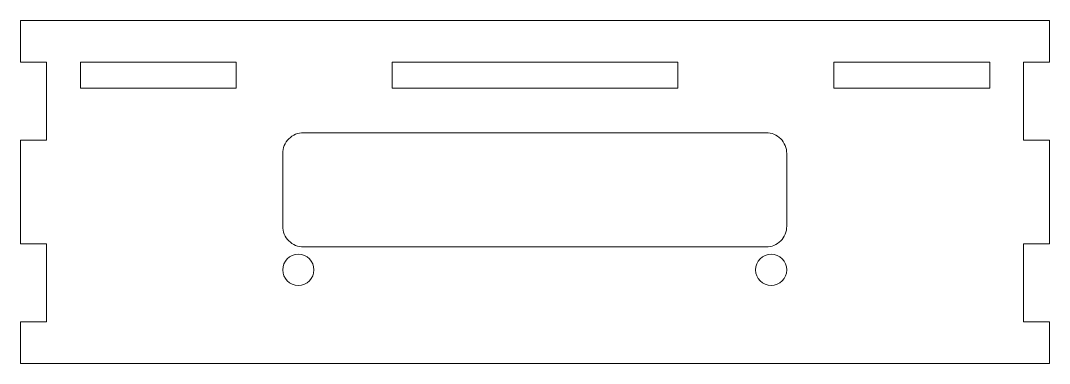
# Model space of a CAD drawing. Header units: millimetres. Extents: x -99 to 99, y -33 to 33.
import ezdxf

# ---------------------------------------------------------------- set-up
doc = ezdxf.new("R2010")
doc.units = ezdxf.units.MM

msp = doc.modelspace()

# ---------------------------------------------------------------- linework, layer by layer
at = {"color": 1, "lineweight": 5, "true_color": 0xff0000, "flags": 128}
for points in [[(-98.95, -33.38), (99.05, -33.38), (99.05, -25.38), (94.05, -25.38), (94.05, -10.38), (99.05, -10.38), (99.05, 9.62), (94.05, 9.62), (94.05, 24.62), (99.05, 24.62), (99.05, 32.62), (-98.95, 32.62), (-98.95, 24.62), (-93.95, 24.62), (-93.95, 9.62), (-98.95, 9.62), (-98.95, -10.38), (-93.95, -10.38), (-93.95, -25.38), (-98.95, -25.38)], [(-87.45, 19.62), (-87.45, 24.62), (-57.45, 24.62), (-57.45, 19.62)], [(-27.45, 24.62), (27.55, 24.62), (27.55, 19.62), (-27.45, 19.62)], [(57.55, 24.62), (87.55, 24.62), (87.55, 19.62), (57.55, 19.62)]]:
    msp.add_lwpolyline(points, close=True, dxfattribs=at)
msp.add_lwpolyline([(48.5, -6.97, -0.414214), (44.5, -10.97), (-44.5, -10.97, -0.414214), (-48.5, -6.97), (-48.5, 7.03, -0.414214), (-44.5, 11.03), (44.5, 11.03, -0.414214), (48.5, 7.03)], format="xyb", close=True, dxfattribs=at)
at = {"color": 1, "lineweight": 5, "true_color": 0xff0000}
for centre in [(-45.5, -15.38), (45.5, -15.38)]:
    msp.add_circle(centre, 3, dxfattribs=at)

doc.saveas('drawing.dxf')
